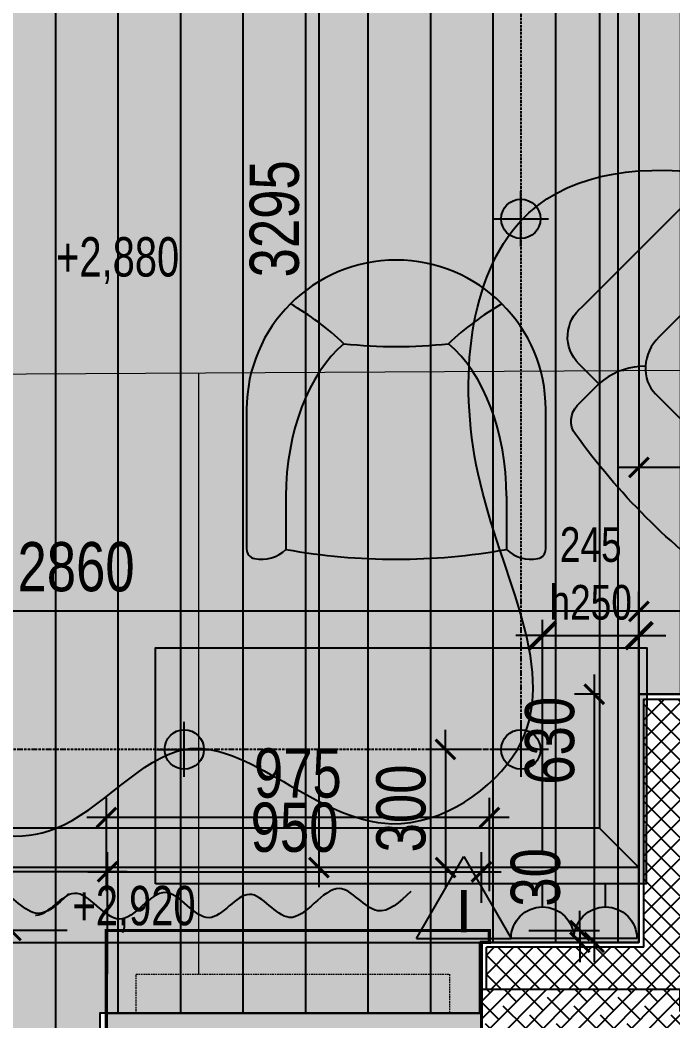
# Model space of a CAD drawing. Header units: metres. Extents: x -577923 to -19598, y 119734 to 247764.
# Drawn here: x -546985 to -545326, y 183989 to 186531 of the extents above; entities that cross this region are included whole.
import ezdxf
from ezdxf.enums import TextEntityAlignment as Align

# ---------------------------------------------------------------- set-up
doc = ezdxf.new("R2010")
doc.units = ezdxf.units.M
doc.linetypes.add('ACAD_ISO10W100', pattern=[18, 12, -3, 0, -3])
doc.linetypes.add('HIDDEN', pattern=[9.524999999999999, 6.35, -3.175])
for name, color, linetype in [('ceiling', 232, 'Continuous'), ('ceiling dim', 4, 'Continuous'), ('cornice', 4, 'Continuous'), ('dim', 4, 'Continuous'), ('electricity', 61, 'Continuous'), ('floor', 172, 'Continuous'), ('floor hatch', 252, 'Continuous'), ('furniture', 34, 'Continuous'), ('Gypsum_wall', 3, 'Continuous'), ('light', 230, 'Continuous'), ('Marks ceiling', 4, 'Continuous'), ('socket', 61, 'Continuous'), ('wall', 5, 'Continuous'), ('windows', 7, 'Continuous')]:
    doc.layers.add(name, color=color, linetype=linetype)
doc.layers.add('Hitting', color=150, linetype='HIDDEN', lineweight=18)
doc.styles.add('Arial', font='arial.ttf')
doc.styles.add('KOTE', font='romrust.shx', dxfattribs={"width": 0.8})
doc.dimstyles.new('ayala 50', dxfattribs={"dimscale": 50, "dimtxt": 2.5, "dimasz": 1, "dimexe": 1, "dimexo": 2, "dimgap": 1, "dimtad": 1, "dimdec": 0, "dimzin": 9, "dimdsep": 46, "dimtxsty": 'KOTE', "dimblk": 'ARCHTICK', "dimcen": 0, "dimdle": 1, "dimclrd": 4, "dimclre": 4, "dimclrt": 3, "dimadec": 0, "dimazin": 0, "dimtfac": 0.6666666666666667, "dimtdec": 0, "dimtix": 1, "dimtmove": 2, "dimatfit": 0, "dimfxl": 1, "dimtvp": 1, "dimtolj": 1, "dimarcsym": 0})
doc.dimstyles.new('scale 40', dxfattribs={"dimscale": 40, "dimtxt": 2.2, "dimasz": 1.7, "dimexe": 1, "dimexo": 2, "dimgap": 1, "dimtad": 1, "dimdec": 0, "dimzin": 9, "dimdsep": 46, "dimtxsty": 'KOTE', "dimblk": 'ARCHTICK', "dimcen": 0, "dimdle": 1, "dimclrd": 4, "dimclre": 4, "dimclrt": 3, "dimadec": 0, "dimazin": 0, "dimtfac": 0.6666666666666667, "dimtdec": 0, "dimtix": 1, "dimtmove": 2, "dimatfit": 0, "dimfxl": 1, "dimtvp": 1, "dimtolj": 1, "dimarcsym": 0})

# ---------------------------------------------------------------- blocks, each defined once
blk = doc.blocks.new('armchair 600')
at = {"linetype": 'ByBlock'}
h = blk.add_hatch(color=254, dxfattribs=at)
edge = h.paths.add_edge_path()
edge.add_line((799.8566231285222, 238.4000996366376), (799.8566231285222, -236.1118391452765))
edge.add_arc((736.5537814949824, -236.1118391452765), 63.30284163353974, -97.61865853819319, 1.1368683772161603e-13, ccw=False)
edge.add_line((728.1611429457553, -298.8558697542758), (728.1611429456389, -394.8558697541303))
edge.add_arc((631.4944762787264, -394.855869754013), 96.66666666691242, 263.2670786732348, 359.99999999993054, ccw=False)
edge.add_line((620.1611429455224, -490.8558697542758), (262.7198538988596, -490.855869754334))
edge.add_arc((262.7198538988418, -382.1058697544772), 108.7499999998568, 186.7329213268234, 270.0000000000094, ccw=False)
edge.add_line((154.719853898976, -394.8558697543922), (154.719853898976, -322.4412079828035))
edge.add_line((154.719853898976, -322.4412079828035), (76.2318543123547, -322.7187043165613))
edge.add_arc((76.03943868109526, -268.2952177708801), 54.42382668981577, 189.2059401809968, 270.2025698526126, ccw=False)
edge.add_arc((1732.614172947892, 0.1875976008171889), 1732.614183103837, 170.8064671407243, 189.2059401809976, ccw=False)
edge.add_arc((78.69438811978804, 267.8725737278487), 57.17218139504327, 92.08347578881279, 170.806467140725, ccw=False)
edge.add_line((76.61586493696086, 325.0069597562833), (154.719853898976, 325.0069597563415))
edge.add_line((154.719853898976, 325.0069597563415), (154.719853898976, 397.1441302460444))
edge.add_arc((251.3865205653689, 397.1441302460444), 96.6666666663929, 83.26707867274939, 180, ccw=False)
edge.add_line((262.7198538993252, 493.1441302456951), (620.1611429456389, 493.1441302456369))
edge.add_arc((620.1611429456212, 384.3941302455706), 108.7500000000663, 6.732921327075928, 89.99999999999068, ccw=False)
edge.add_line((728.1611429456389, 397.1441302459862), (728.1611429456389, 301.1441302456369))
edge.add_arc((731.0937202464816, 232.1610724457051), 69.04536387806318, 5.184391375615803, 92.43426716266958, ccw=False)
at = {"color": 0}
for p, q in [((270.2483325691428, 273.0263812396443), (259.2188831856474, 282.8303362471634)), ((728.1611429457553, 301.1441302456369), (346.6158649374265, 301.1441302456951)), ((238.6158649373101, 205.1441302456951), (238.3177876083646, -202.8557176494505)), ((799.8566231285222, -134.32655403635), (799.8566231285222, -150.0558697543165)), ((799.8566231285222, -150.0558697542874), (799.8566231285222, -150.0558697542874)), ((799.8566231285222, -150.0558697542874), (799.8566231285222, -150.0558697542874)), ((799.8566231285222, -236.1118391452765), (799.8566231285222, -150.0558697542874)), ((270.2483325691428, -270.738120748254), (259.2188831856474, -280.5420757557731)), ((728.1611429457553, -298.8558697542758), (346.6158649374265, -298.855869754334)), ((728.1611429457553, -394.8558697542758), (728.1611429457553, -298.8558697542758)), ((728.1611429456389, -298.8558697542758), (728.1611429456389, -394.855869754334)), ((154.719853898976, -322.4412079828908), (154.719853898976, -394.855869754334)), ((154.719853898976, -394.8558697543922), (154.719853898976, -322.7186992649804))]:
    blk.add_line(p, q, dxfattribs=at)
blk.add_lwpolyline([(799.8566231285222, 238.4000996366376), (799.8566231285222, -236.1118391452765, -0.4537182875197693), (728.1611429457553, -298.8558697542758), (728.1611429456389, -394.8558697541303, -0.4490660643093961), (620.1611429455224, -490.8558697542758), (262.7198538988596, -490.855869754334, -0.3801993223492642), (154.719853898976, -394.8558697543922), (154.719853898976, -322.4412079828035), (76.2318543123547, -322.7187043165613, -0.3689027698817213), (22.31660807854496, -277.0021336205245, -0.0804557754350506), (22.2566231272649, 277.0069597562833, -0.3576727920469852), (76.61586493696086, 325.0069597562833), (154.719853898976, 325.0069597563415), (154.719853898976, 397.1441302460444, -0.4490660643123051), (262.7198538993252, 493.1441302456951), (620.1611429456389, 493.1441302456369, -0.3801993223479102), (728.1611429456389, 397.1441302459862), (728.1611429456389, 301.1441302456369, -0.4002239251292558), (799.8566231285222, 238.4000996366376, 3.153889882385535)], format="xyb", dxfattribs=at)
for centre, start, end in [((821.5591925719054, 444.3872356550128), 172.4813950290599, 217.579968745269), ((821.5591925719054, -442.0989751636225), 142.4200312560525, 187.5186049709402)]:
    blk.add_arc(centre, 167.0572487839949, start, end, dxfattribs=at)
for centre, major_axis, ratio, start_param, end_param in [((144.6675846333383, 181.0069597562833), (161.999999999981, 1.070117921849138e-09), 0.8888888888885468, 0.7853981633906875, 1.508705393265259), ((346.6158649374265, 205.1441302456951), (-108.0000000001164, 4.02332785470492e-10), 0.8888888888879307, -1.570796326791585, 4.190869873355041e-12)]:
    blk.add_ellipse(centre, major_axis=major_axis, ratio=ratio, start_param=start_param, end_param=end_param, dxfattribs=at)
at = {"color": 0, "extrusion": (0, 0, -1)}
blk.add_ellipse((346.6158649374265, -202.855869754334), major_axis=(108.0000000001164, 5.984239287936775e-10), ratio=0.8888888888879307, start_param=1.570796326799822, end_param=3.141592653596026, dxfattribs=at)
at = {"color": 0, "extrusion": (0, 0, -0.9999999999999999)}
blk.add_ellipse((144.6675846333383, -178.7186992648931), major_axis=(161.999999999981, -1.070117921849138e-09), ratio=0.8888888888885468, start_param=0.7853981633906875, end_param=1.508705393265259, dxfattribs=at)
blk = doc.blocks.new('socket 1')
at = {"color": 0}
blk.add_lwpolyline([(-9.237055564881303e-15, 40), (-9.237055564881303e-15, 70)], dxfattribs=at)
blk.add_lwpolyline([(-40, 0), (40, 0, 1)], format="xyb", close=True, dxfattribs=at)
blk = doc.blocks.new('_ArchTick')
at = {"color": 0, "linetype": 'ByBlock', "const_width": 0.15}
blk.add_lwpolyline([(-0.5, -0.5), (0.5, 0.5)], dxfattribs=at)
blk = doc.blocks.new('*D602')
at = {"layer": 'Defpoints', "color": 0, "linetype": 'ByBlock', "transparency": 16777216}
for p in [(-545412.1574866857, 185028.9833860985), (-545412.1574866857, 184818.2593623287), (-544867.1574954535, 184818.2593623287)]:
    blk.add_point(p, dxfattribs=at)
at = {"layer": 'dim', "color": 4, "linetype": 'ByBlock', "lineweight": -2, "transparency": 16777216}
for p, q in [((-545412.1574866857, 184918.2593623287), (-545412.1574866857, 185078.9833860985)), ((-544867.1574954535, 184918.2593623287), (-544867.1574954535, 185078.9833860985)), ((-544817.1574954535, 185028.9833860985), (-545462.1574866857, 185028.9833860985))]:
    blk.add_line(p, q, dxfattribs=at)
at = {"layer": 'dim', "color": 4, "linetype": 'ByBlock', "lineweight": -2, "transparency": 16777216, "xscale": 50, "yscale": 50, "zscale": 50, "rotation": 180}
blk.add_blockref('_ArchTick', (-545412.1574866857, 185028.9833860985), dxfattribs=at)
at = {"layer": 'dim', "color": 4, "linetype": 'ByBlock', "lineweight": -2, "transparency": 16777216, "xscale": 50, "yscale": 50, "zscale": 50}
blk.add_blockref('_ArchTick', (-544867.1574954535, 185028.9833860985), dxfattribs=at)
at = {"layer": 'dim', "color": 3, "linetype": 'ByBlock', "transparency": 16777216, "insert": (-545139.6574910695, 185141.4833860985), "char_height": 125, "attachment_point": 5, "style": 'KOTE'}
blk.add_mtext('\\A1;545', dxfattribs=at)
blk = doc.blocks.new('*D603')
at = {"layer": 'Defpoints', "color": 0, "linetype": 'ByBlock', "transparency": 16777216}
for p in [(-548272.1574954535, 185028.9833860985), (-545412.1574866857, 184818.2593623287), (-548272.1574954535, 184677.1023932853)]:
    blk.add_point(p, dxfattribs=at)
at = {"layer": 'dim', "color": 4, "linetype": 'ByBlock', "lineweight": -2, "transparency": 16777216}
for p, q in [((-548272.1574954535, 184777.1023932853), (-548272.1574954535, 185078.9833860985)), ((-545412.1574866857, 184918.2593623287), (-545412.1574866857, 185078.9833860985)), ((-545362.1574866857, 185028.9833860985), (-548322.1574954535, 185028.9833860985))]:
    blk.add_line(p, q, dxfattribs=at)
at = {"layer": 'dim', "color": 4, "linetype": 'ByBlock', "lineweight": -2, "transparency": 16777216, "xscale": 50, "yscale": 50, "zscale": 50, "rotation": 180}
blk.add_blockref('_ArchTick', (-548272.1574954535, 185028.9833860985), dxfattribs=at)
at = {"layer": 'dim', "color": 4, "linetype": 'ByBlock', "lineweight": -2, "transparency": 16777216, "xscale": 50, "yscale": 50, "zscale": 50}
blk.add_blockref('_ArchTick', (-545412.1574866857, 185028.9833860985), dxfattribs=at)
at = {"layer": 'dim', "color": 3, "linetype": 'ByBlock', "transparency": 16777216, "insert": (-546842.1574910695, 185141.4833860985), "char_height": 125, "attachment_point": 5, "style": 'KOTE'}
blk.add_mtext('\\A1;2860', dxfattribs=at)
blk = doc.blocks.new('www')
h = blk.add_hatch()
h.set_pattern_fill('ANSI33', color=0, style=0)
h.set_pattern_definition([(45, (34792.0960888564, -128871.1261234584), (-4.490128060534576, 4.490128060534577), []), (45, (34796.5862188564, -128871.1261234584), (-4.490128060534576, 4.490128060534577), [3.175, -1.5875])])
h.paths.add_polyline_path([(0, 663.0901776042301), (-141.196893263259, 663.0901776042301), (-141.196893263259, -663.0901776042301), (0, -663.0901776042301)])
at = {"color": 0}
blk.add_lwpolyline([(0, 663.0901776042301), (-141.196893263259, 663.0901776042301), (-141.196893263259, -663.0901776042301), (0, -663.0901776042301)], close=True, dxfattribs=at)
blk = doc.blocks.new('*D695')
at = {"layer": 'Defpoints', "color": 0, "linetype": 'ByBlock', "transparency": 16777216}
for p in [(-547472.6574954535, 184367.3595177653), (-547472.6574954535, 184188.2734078206), (-546762.1574954536, 184008.2734078206)]:
    blk.add_point(p, dxfattribs=at)
at = {"layer": 'dim', "color": 4, "linetype": 'ByBlock', "lineweight": -2, "transparency": 16777216}
for p, q in [((-547472.6574954535, 184288.2734078206), (-547472.6574954535, 184417.3595177653)), ((-546762.1574954536, 184108.2734078206), (-546762.1574954536, 184417.3595177653)), ((-546712.1574954536, 184367.3595177653), (-547522.6574954535, 184367.3595177653))]:
    blk.add_line(p, q, dxfattribs=at)
at = {"layer": 'dim', "color": 4, "linetype": 'ByBlock', "lineweight": -2, "transparency": 16777216, "xscale": 50, "yscale": 50, "zscale": 50, "rotation": 180}
blk.add_blockref('_ArchTick', (-547472.6574954535, 184367.3595177653), dxfattribs=at)
at = {"layer": 'dim', "color": 4, "linetype": 'ByBlock', "lineweight": -2, "transparency": 16777216, "xscale": 50, "yscale": 50, "zscale": 50}
blk.add_blockref('_ArchTick', (-546762.1574954536, 184367.3595177653), dxfattribs=at)
at = {"layer": 'dim', "color": 3, "linetype": 'ByBlock', "transparency": 16777216, "insert": (-547117.4074954535, 184479.8595177653), "char_height": 125, "attachment_point": 5, "style": 'KOTE'}
blk.add_mtext('\\A1;710', dxfattribs=at)
blk = doc.blocks.new('*D724')
at = {"layer": 'Defpoints', "color": 0, "linetype": 'ByBlock', "transparency": 16777216}
for p in [(-545412.1574866857, 184967.3114922242), (-545657.1574954535, 184338.2734078206), (-545412.1574866857, 184188.2734078206)]:
    blk.add_point(p, dxfattribs=at)
at = {"layer": 'socket', "color": 4, "linetype": 'ByBlock', "lineweight": -2, "transparency": 16777216}
for p, q in [((-545657.1574954535, 184418.2734078206), (-545657.1574954535, 185007.3114922242)), ((-545412.1574866857, 184268.2734078206), (-545412.1574866857, 185007.3114922242)), ((-545657.1574954535, 184967.3114922242), (-545725.1574954535, 184967.3114922242)), ((-545657.1574954535, 184967.3114922242), (-545412.1574866857, 184967.3114922242)), ((-545412.1574866857, 184967.3114922242), (-545344.1574866857, 184967.3114922242))]:
    blk.add_line(p, q, dxfattribs=at)
at = {"layer": 'socket', "color": 4, "linetype": 'ByBlock', "lineweight": -2, "transparency": 16777216, "xscale": 68, "yscale": 68, "zscale": 68}
blk.add_blockref('_ArchTick', (-545657.1574954535, 184967.3114922242), dxfattribs=at)
at = {"layer": 'socket', "color": 4, "linetype": 'ByBlock', "lineweight": -2, "transparency": 16777216, "xscale": 68, "yscale": 68, "zscale": 68, "rotation": 180}
blk.add_blockref('_ArchTick', (-545412.1574866857, 184967.3114922242), dxfattribs=at)
at = {"layer": 'socket', "color": 3, "linetype": 'ByBlock', "transparency": 16777216, "insert": (-545534.6574910695, 185124.6448255575), "char_height": 88, "attachment_point": 5, "style": 'KOTE'}
blk.add_mtext('\\A1;245\\Ph250', dxfattribs=at)
blk = doc.blocks.new('socket int')
at = {"color": 0}
for p, q in [((-40, 0), (0, 69.2820323027554)), ((0, 69.2820323027554), (40, 0)), ((-40, 0), (40, 0))]:
    blk.add_line(p, q, dxfattribs=at)
at = {"color": 0, "style": 'Arial'}
blk.add_text('I', height=36, dxfattribs=at).set_placement((1.13686837721616e-14, 23.09401076758513), align=Align.MIDDLE_CENTER)
blk = doc.blocks.new('*D899')
at = {"layer": 'Defpoints', "color": 0, "linetype": 'ByBlock', "transparency": 16777216}
for p in [(-545412.1574866857, 184818.2593623287), (-545525.7621737374, 184188.2734078206), (-545412.1574866857, 184188.2734078206)]:
    blk.add_point(p, dxfattribs=at)
at = {"layer": 'dim', "color": 4, "linetype": 'ByBlock', "lineweight": -2, "transparency": 16777216}
for p, q in [((-545525.7621737374, 184868.2593623287), (-545525.7621737374, 184138.2734078206)), ((-545512.1574866857, 184818.2593623287), (-545575.7621737374, 184818.2593623287)), ((-545512.1574866857, 184188.2734078206), (-545575.7621737374, 184188.2734078206))]:
    blk.add_line(p, q, dxfattribs=at)
at = {"layer": 'dim', "color": 4, "linetype": 'ByBlock', "lineweight": -2, "transparency": 16777216, "xscale": 50, "yscale": 50, "zscale": 50}
for p, rotation in [((-545525.7621737374, 184818.2593623287), 90), ((-545525.7621737374, 184188.2734078206), 270)]:
    blk.add_blockref('_ArchTick', p, dxfattribs=dict(at, rotation=rotation))
at = {"layer": 'dim', "color": 3, "linetype": 'ByBlock', "transparency": 16777216, "insert": (-545638.2621737374, 184700.2270390959), "char_height": 125, "attachment_point": 5, "rotation": 90, "style": 'KOTE'}
blk.add_mtext('\\A1;630', dxfattribs=at)
blk = doc.blocks.new('*D900')
at = {"layer": 'Defpoints', "color": 0, "linetype": 'ByBlock', "transparency": 16777216}
for p in [(-545812.1574954535, 184367.3595177653), (-545812.1574954535, 184188.2734078206), (-546762.1574954536, 184008.2734078206)]:
    blk.add_point(p, dxfattribs=at)
at = {"layer": 'dim', "color": 4, "linetype": 'ByBlock', "lineweight": -2, "transparency": 16777216}
for p, q in [((-546762.1574954536, 184108.2734078206), (-546762.1574954536, 184417.3595177653)), ((-545812.1574954535, 184288.2734078206), (-545812.1574954535, 184417.3595177653)), ((-546812.1574954536, 184367.3595177653), (-545762.1574954535, 184367.3595177653))]:
    blk.add_line(p, q, dxfattribs=at)
at = {"layer": 'dim', "color": 4, "linetype": 'ByBlock', "lineweight": -2, "transparency": 16777216, "xscale": 50, "yscale": 50, "zscale": 50, "rotation": 180}
blk.add_blockref('_ArchTick', (-546762.1574954536, 184367.3595177653), dxfattribs=at)
at = {"layer": 'dim', "color": 4, "linetype": 'ByBlock', "lineweight": -2, "transparency": 16777216, "xscale": 50, "yscale": 50, "zscale": 50}
blk.add_blockref('_ArchTick', (-545812.1574954535, 184367.3595177653), dxfattribs=at)
at = {"layer": 'dim', "color": 3, "linetype": 'ByBlock', "transparency": 16777216, "insert": (-546287.1574954535, 184479.8595177653), "char_height": 125, "attachment_point": 5, "style": 'KOTE'}
blk.add_mtext('\\A1;950', dxfattribs=at)
blk = doc.blocks.new('*D903')
at = {"layer": 'ceiling dim', "color": 4, "linetype": 'ByBlock', "lineweight": -2, "transparency": 16777216}
for p, q in [((-545412.1574866857, 185446.9885700271), (-545412.1574866857, 185444.4648061923)), ((-544817.1574954535, 185394.4648061923), (-545462.1574866857, 185394.4648061923)), ((-544867.1574954535, 185352.7803594733), (-544867.1574954535, 185344.4648061923))]:
    blk.add_line(p, q, dxfattribs=at)
at = {"layer": 'Defpoints', "color": 0, "linetype": 'ByBlock', "transparency": 16777216}
for p in [(-544867.1574954535, 185452.7803594733), (-545412.1574866857, 185394.4648061923), (-545412.1574866857, 185346.9885700271)]:
    blk.add_point(p, dxfattribs=at)
at = {"layer": 'ceiling dim', "color": 4, "linetype": 'ByBlock', "lineweight": -2, "transparency": 16777216, "xscale": 50, "yscale": 50, "zscale": 50, "rotation": 180}
blk.add_blockref('_ArchTick', (-545412.1574866857, 185394.4648061923), dxfattribs=at)
at = {"layer": 'ceiling dim', "color": 4, "linetype": 'ByBlock', "lineweight": -2, "transparency": 16777216, "xscale": 50, "yscale": 50, "zscale": 50}
blk.add_blockref('_ArchTick', (-544867.1574954535, 185394.4648061923), dxfattribs=at)
at = {"layer": 'ceiling dim', "color": 3, "linetype": 'ByBlock', "transparency": 16777216, "insert": (-545139.6574910695, 185506.9648061923), "char_height": 125, "attachment_point": 5, "style": 'KOTE'}
blk.add_mtext('\\A1;545', dxfattribs=at)
blk = doc.blocks.new('downlight')
at = {"color": 0}
for p, q in [((0, 10.5), (0, -10.5)), ((-10.5, 0), (10.5, 0))]:
    blk.add_line(p, q, dxfattribs=at)
blk.add_circle((0, 0), 7.5, dxfattribs=at)
blk = doc.blocks.new('*D1000')
at = {"layer": 'ceiling dim', "color": 4, "linetype": 'ByBlock', "lineweight": -2, "transparency": 16777216}
for p, q in [((-545903.5919712991, 184678.2734078206), (-545903.5919712991, 184728.2734078206)), ((-545812.1574866854, 184678.2734078206), (-545953.5919712991, 184678.2734078206)), ((-545903.5919712991, 184678.2734078206), (-545903.5919712991, 184378.2734078206)), ((-545812.1574866854, 184378.2734078206), (-545953.5919712991, 184378.2734078206)), ((-545903.5919712991, 184378.2734078206), (-545903.5919712991, 184328.2734078206))]:
    blk.add_line(p, q, dxfattribs=at)
at = {"layer": 'Defpoints', "color": 0, "linetype": 'ByBlock', "transparency": 16777216}
for p in [(-545712.1574866854, 184678.2734078206), (-545903.5919712991, 184378.2734078206), (-545712.1574866854, 184378.2734078206)]:
    blk.add_point(p, dxfattribs=at)
at = {"layer": 'ceiling dim', "color": 4, "linetype": 'ByBlock', "lineweight": -2, "transparency": 16777216, "xscale": 50, "yscale": 50, "zscale": 50}
for p, rotation in [((-545903.5919712991, 184678.2734078206), 270), ((-545903.5919712991, 184378.2734078206), 90)]:
    blk.add_blockref('_ArchTick', p, dxfattribs=dict(at, rotation=rotation))
at = {"layer": 'ceiling dim', "color": 3, "linetype": 'ByBlock', "transparency": 16777216, "insert": (-546016.0919712991, 184528.2734078205), "char_height": 125, "attachment_point": 5, "rotation": 90, "style": 'KOTE'}
blk.add_mtext('\\A1;300', dxfattribs=at)
blk = doc.blocks.new('*D1002')
at = {"layer": 'ceiling dim', "color": 4, "linetype": 'ByBlock', "lineweight": -2, "transparency": 16777216}
for p, q in [((-546225.2272381503, 187723.2734078206), (-546225.2272381503, 184328.2734078206)), ((-545512.1574866857, 187673.2734078206), (-546275.2272381503, 187673.2734078206)), ((-545499.6574866857, 184378.2734078206), (-546275.2272381503, 184378.2734078206))]:
    blk.add_line(p, q, dxfattribs=at)
at = {"layer": 'Defpoints', "color": 0, "linetype": 'ByBlock', "transparency": 16777216}
for p in [(-545412.1574866857, 187673.2734078206), (-546225.2272381503, 184378.2734078206), (-545399.6574866857, 184378.2734078206)]:
    blk.add_point(p, dxfattribs=at)
at = {"layer": 'ceiling dim', "color": 4, "linetype": 'ByBlock', "lineweight": -2, "transparency": 16777216, "xscale": 50, "yscale": 50, "zscale": 50}
for p, rotation in [((-546225.2272381503, 187673.2734078206), 90), ((-546225.2272381503, 184378.2734078206), 270)]:
    blk.add_blockref('_ArchTick', p, dxfattribs=dict(at, rotation=rotation))
at = {"layer": 'ceiling dim', "color": 3, "linetype": 'ByBlock', "transparency": 16777216, "insert": (-546337.7272381503, 186025.7734078205), "char_height": 125, "attachment_point": 5, "rotation": 90, "style": 'KOTE'}
blk.add_mtext('\\A1;3295', dxfattribs=at)
blk = doc.blocks.new('*D1209')
at = {"layer": 'Defpoints', "color": 0, "linetype": 'ByBlock', "transparency": 16777216}
for p in [(-545792.1574954535, 184218.2734078206), (-545792.1574954535, 184188.2734078206), (-545562.0582466524, 184188.2734078206)]:
    blk.add_point(p, dxfattribs=at)
at = {"layer": 'windows', "color": 4, "linetype": 'ByBlock', "lineweight": -2, "transparency": 16777216}
for p, q in [((-545562.0582466524, 184218.2734078206), (-545562.0582466524, 184268.2734078206)), ((-545692.1574954535, 184218.2734078206), (-545512.0582466524, 184218.2734078206)), ((-545562.0582466524, 184218.2734078206), (-545562.0582466524, 184188.2734078206)), ((-545692.1574954535, 184188.2734078206), (-545512.0582466524, 184188.2734078206)), ((-545562.0582466524, 184188.2734078206), (-545562.0582466524, 184138.2734078206))]:
    blk.add_line(p, q, dxfattribs=at)
at = {"layer": 'windows', "color": 4, "linetype": 'ByBlock', "lineweight": -2, "transparency": 16777216, "xscale": 50, "yscale": 50, "zscale": 50}
for p, rotation in [((-545562.0582466524, 184218.2734078206), 270), ((-545562.0582466524, 184188.2734078206), 90)]:
    blk.add_blockref('_ArchTick', p, dxfattribs=dict(at, rotation=rotation))
at = {"layer": 'windows', "color": 3, "linetype": 'ByBlock', "transparency": 16777216, "insert": (-545674.5582466524, 184353.2561161672), "char_height": 125, "attachment_point": 5, "rotation": 90, "style": 'KOTE'}
blk.add_mtext('\\A1;30', dxfattribs=at)
blk = doc.blocks.new('*D1211')
at = {"layer": 'Defpoints', "color": 0, "linetype": 'ByBlock', "transparency": 16777216}
for p in [(-546765.1574954536, 184218.2734078206), (-547007.329667843, 183778.2734078206), (-546765.1574954537, 183778.2734078206)]:
    blk.add_point(p, dxfattribs=at)
at = {"layer": 'windows', "color": 4, "linetype": 'ByBlock', "lineweight": -2, "transparency": 16777216}
for p, q in [((-547007.329667843, 184268.2734078206), (-547007.329667843, 183728.2734078206)), ((-546865.1574954536, 184218.2734078206), (-547057.329667843, 184218.2734078206)), ((-546865.1574954537, 183778.2734078206), (-547057.329667843, 183778.2734078206))]:
    blk.add_line(p, q, dxfattribs=at)
at = {"layer": 'windows', "color": 4, "linetype": 'ByBlock', "lineweight": -2, "transparency": 16777216, "xscale": 50, "yscale": 50, "zscale": 50}
for p, rotation in [((-547007.329667843, 184218.2734078206), 90), ((-547007.329667843, 183778.2734078206), 270)]:
    blk.add_blockref('_ArchTick', p, dxfattribs=dict(at, rotation=rotation))
at = {"layer": 'windows', "color": 3, "linetype": 'ByBlock', "transparency": 16777216, "insert": (-547119.829667843, 183998.2734078206), "char_height": 125, "attachment_point": 5, "rotation": 90, "style": 'KOTE'}
blk.add_mtext('\\A1;440', dxfattribs=at)
blk = doc.blocks.new('*D1213')
at = {"layer": 'Defpoints', "color": 0, "linetype": 'ByBlock', "transparency": 16777216}
for p in [(-546765.1574954536, 184504.9952665921), (-546765.1574954536, 184218.2734078206), (-545792.1574954535, 184218.2734078206)]:
    blk.add_point(p, dxfattribs=at)
at = {"layer": 'windows', "color": 4, "linetype": 'ByBlock', "lineweight": -2, "transparency": 16777216}
for p, q in [((-546765.1574954536, 184318.2734078206), (-546765.1574954536, 184554.9952665921)), ((-545792.1574954535, 184318.2734078206), (-545792.1574954535, 184554.9952665921)), ((-545742.1574954535, 184504.9952665921), (-546815.1574954536, 184504.9952665921))]:
    blk.add_line(p, q, dxfattribs=at)
at = {"layer": 'windows', "color": 4, "linetype": 'ByBlock', "lineweight": -2, "transparency": 16777216, "xscale": 50, "yscale": 50, "zscale": 50, "rotation": 180}
blk.add_blockref('_ArchTick', (-546765.1574954536, 184504.9952665921), dxfattribs=at)
at = {"layer": 'windows', "color": 4, "linetype": 'ByBlock', "lineweight": -2, "transparency": 16777216, "xscale": 50, "yscale": 50, "zscale": 50}
blk.add_blockref('_ArchTick', (-545792.1574954535, 184504.9952665921), dxfattribs=at)
at = {"layer": 'windows', "color": 3, "linetype": 'ByBlock', "transparency": 16777216, "insert": (-546278.6574954535, 184617.4952665921), "char_height": 125, "attachment_point": 5, "style": 'KOTE'}
blk.add_mtext('\\A1;975', dxfattribs=at)
blk = doc.blocks.new('armchair 13f')
at = {"true_color": 0xa9bcb3}
blk.add_hatch(color=253, dxfattribs=at).paths.add_polyline_path([(-393.3251622868702, -379.7662966220523), (-393.3251622868702, -733.5648220223375, 0.359132370805086), (-373.0870670487639, -758.1071174129029, 0.2427726687609018), (-293.3251622868702, -734.7662966220523, 0.08928571428571506), (266.6748377131298, -734.7662966220523, 0.2427726687609017), (346.4367424750235, -758.1071174129029, 0.3591323708050885), (366.6748377131298, -733.5648220223375), (366.6748377131298, -379.7662966220523, 1)])
at = {"color": 0}
for p, q in [((-293.3251622868702, -599.7662966220523), (-293.3251622868702, -734.7662966220523)), ((266.6748377131298, -599.7662966220523), (266.6748377131298, -734.7662966220523))]:
    blk.add_line(p, q, dxfattribs=at)
blk.add_lwpolyline([(266.6748377131298, -734.7662966220523, 0.2427726687609018), (346.4367424750235, -758.1071174129029, 0.359132370805086), (366.6748377131298, -733.5648220223375), (366.6748377131298, -379.7662966220523, 0.9999999999999999), (-393.3251622868702, -379.7662966220523), (-393.3251622868702, -733.5648220223375, 0.359132370805086), (-373.0870670487639, -758.1071174129029, 0.2427726687609018), (-293.3251622868702, -734.7662966220523)], format="xyb", dxfattribs=at)
for centre, radius, start, end in [((-649.3677119641798, -747.1082694484503), 734.4999999999984, 46.73425437006499, 59.99171527795391), ((622.7173873904394, -747.1082694484503), 734.4999999999984, 120.0082847220461, 133.265745629935), ((-13.32516228687018, 955.4005835002754), 1175.166880122316, 263.519825571964, 276.4801744280359), ((-13.32516228687018, 820.7337033779477), 1580.499999999986, 259.7956694959757, 280.2043305040242)]:
    blk.add_arc(centre, radius, start, end, dxfattribs=at)
for start_param, end_param in [(3.635050132080043, 4.71238898038469), (1.570796326794897, 2.648135175099545)]:
    blk.add_ellipse((-13.32516228687018, -599.7662966220523), major_axis=(-1.786507449911106e-13, -440), ratio=0.6363636363636376, start_param=start_param, end_param=end_param, dxfattribs=at)

msp = doc.modelspace()

# ---------------------------------------------------------------- hatches: boundary and pattern name
at = {"layer": 'cornice', "linetype": 'ByBlock'}
h = msp.add_hatch(color=254, dxfattribs=at)
h.paths.add_polyline_path([(-548172.1574954535, 187573.2734078206), (-545512.1574866857, 187573.2734078206), (-545512.1574866857, 184478.2734078206), (-548172.1574954535, 184478.2734078206)], flags=16)
h.paths.add_polyline_path([(-548272.1574954535, 187673.2734078206), (-545412.1574866857, 187673.2734078206), (-545412.1574866857, 184378.2734078206), (-548272.1574954535, 184378.2734078206)])
at = {"layer": 'floor hatch'}
h = msp.add_hatch(dxfattribs=at)
h.set_pattern_fill('ANSI31', color=256, scale=50, angle=45, style=0)
h.set_pattern_definition([(90, (0, 0), (-158.75, 1.4210854715202e-14), [])])
h.paths.add_polyline_path([(-548272.1574954535, 187673.2734078206), (-547522.1574954535, 187673.2734078213), (-547522.1574954535, 187693.2734078213), (-546592.1574954535, 187693.2734078213), (-546592.1574954535, 187673.2734078207), (-545412.1573439143, 187673.3004695387), (-545412.1574954299, 187488.2723758061), (-544867.1574954535, 187488.2734078207), (-544867.1574954535, 187888.2734078206), (-540992.1574954535, 187888.2734078206), (-540992.1574954535, 187478.2734078207), (-540832.1574954535, 187478.2734078207), (-540832.1574954535, 187283.0057469173), (-540487.4074954535, 187283.0057469173), (-540487.9324954535, 186493.2734078206), (-540637.1574954535, 186493.2734078206), (-540637.1574954535, 185638.2734078206), (-540832.1574954535, 185638.2734078206), (-540832.1574954535, 184738.2734078206), (-540992.1574954535, 184738.2734078206), (-540992.1574954535, 184238.2593623287), (-544867.1574954535, 184238.2593623287), (-544867.1574954535, 184818.2593623287), (-545412.1574866857, 184818.2593623287), (-545412.1574866857, 184188.2734078206), (-545817.1574954535, 184188.2734078206), (-545817.1574954535, 184008.2734078207), (-546781.661417207, 184008.2734078202), (-546781.661417207, 183768.2734078203), (-547472.6574954535, 183768.2734078206), (-547472.6574954535, 184188.2734078206), (-548272.1574954535, 184188.2734078206)])
at = {"layer": 'floor hatch', "linetype": 'ByBlock', "true_color": 0xcfcfb4}
msp.add_hatch(color=9, dxfattribs=at).paths.add_polyline_path([(-548272.1574954535, 187673.2734078206), (-547522.1574954535, 187673.2734078213), (-547522.1574954535, 187693.2734078213), (-546592.1574954535, 187693.2734078213), (-546592.1574954535, 187673.2734078207), (-545412.1573439143, 187673.3004695387), (-545412.1574954299, 187488.2723758061), (-544867.1574954535, 187488.2734078207), (-544867.1574954535, 187888.2734078206), (-540992.1574954535, 187888.2734078206), (-540992.1574954535, 187478.2734078207), (-540832.1574954535, 187478.2734078207), (-540832.1574954535, 187283.0057469173), (-540487.4074954535, 187283.0057469173), (-540487.9324954535, 186493.2734078206), (-540637.1574954535, 186493.2734078206), (-540637.1574954535, 185638.2734078206), (-540832.1574954535, 185638.2734078206), (-540832.1574954535, 184738.2734078206), (-540992.1574954535, 184738.2734078206), (-540992.1574954535, 184238.2593623287), (-544867.1574954535, 184238.2593623287), (-544867.1574954535, 184818.2593623287), (-545412.1574866857, 184818.2593623287), (-545412.1574866857, 184188.2734078206), (-545817.1574954535, 184188.2734078206), (-545817.1574954535, 184008.2734078207), (-546781.661417207, 184008.2734078202), (-546781.661417207, 183768.2734078203), (-547472.6574954535, 183768.2734078206), (-547472.6574954535, 184188.2734078206), (-548272.1574954535, 184188.2734078206)])
at = {"layer": 'furniture'}
msp.add_hatch(color=254, dxfattribs=at).paths.add_polyline_path([(-546640.2322942984, 184336.5178069853), (-546640.2322942984, 184936.5303287536), (-545392.5203633768, 184936.5303287536), (-545394.1028288141, 184336.5178069853)])
at = {"layer": 'Gypsum_wall'}
h = msp.add_hatch(dxfattribs=at)
h.set_pattern_fill('ANSI37', color=0, scale=11, style=0)
h.set_pattern_definition([(45, (0, 0), (-24.69570433294017, 24.69570433294017), []), (135, (0, 0), (-24.69570433294017, -24.69570433294017), [])])
h.paths.add_polyline_path([(-540877.1574954535, 184068.2734078206), (-540877.1574954535, 184703.2734078206), (-540637.1574954535, 184703.2734078206), (-540637.1574954535, 185563.2734078206), (-540637.1574954535, 185625.7734078206), (-540819.6574954535, 185625.7734078206), (-540819.6574954535, 184725.7734078206), (-540979.6574954536, 184725.7734078206), (-540979.6574954535, 184225.7593623287), (-544879.6574954534, 184225.7593623287), (-544879.6574954535, 184805.7593623287), (-545399.6574866857, 184805.7593623287), (-545399.6574866857, 184175.7734078206), (-545799.6574954535, 184175.7734078206), (-545799.6574954535, 184068.2734078207), (-545307.1574954535, 184068.2734078206), (-545307.1574954535, 184703.2734078206), (-544902.1574954535, 184703.2734078206), (-544902.1574954535, 184068.2734078206)])
h.paths.add_polyline_path([(-541062.4551145011, 185235.2333860986), (-540761.8598764058, 185235.2333860986), (-540761.8598764058, 185047.7333860986), (-541062.4551145011, 185047.7333860986)], flags=25)
at = {"layer": 'wall'}
h = msp.add_hatch(dxfattribs=at)
h.set_pattern_fill('ANSI38', color=4, scale=10, style=0)
h.set_pattern_definition([(45, (-156159.569744663, 62444.68682385725), (-22.45064030267288, 22.45064030267288), []), (135, (-156159.569744663, 62444.68682385725), (-67.35192090801864, 22.45064030267289), [79.375, -47.625])])
h.paths.add_polyline_path([(-545307.1574954535, 184068.2734078206), (-545812.1574954535, 184068.2734078207), (-545812.1574954534, 183568.2734078208), (-540267.1574954535, 183568.2734078207), (-540267.1574954535, 185563.2734078206), (-540637.1574954535, 185563.2734078206), (-540637.1574954535, 184703.2734078206), (-540472.1574954535, 184703.2734078206), (-540472.1574954535, 184013.2734078206), (-540877.1574954535, 184013.2734078206), (-540877.1574954535, 184068.2734078206), (-544902.1574954535, 184068.2734078206), (-544902.1574954535, 184013.2734078206), (-545307.1574954535, 184013.2734078206)])
at = {"layer": 'windows', "linetype": 'ByBlock', "true_color": 0xc0cace}
msp.add_hatch(color=9, dxfattribs=at).paths.add_polyline_path([(-546765.1574954536, 183778.2734078206), (-546765.1574954536, 184218.2734078206), (-545812.1574954535, 184218.2734078206), (-545792.1574954535, 184218.2734078206), (-545792.1574954535, 184188.2734078206), (-545812.1574954535, 184188.2734078206), (-545812.1574954534, 183778.2734078204)])

# ---------------------------------------------------------------- linework, layer by layer
at = {"color": 0, "linetype": 'ACAD_ISO10W100', "ltscale": 0.5}
msp.add_lwpolyline([(-547422.1574954536, 187373.2734078206), (-545712.1574866854, 187373.2734078206), (-545712.1574866854, 184678.2734078206), (-547422.1574954536, 184678.2734078206)], close=True, dxfattribs=at)
at = {"layer": 'ceiling'}
msp.add_line((-545512.1574866857, 184478.2734078206), (-545412.1574866857, 184378.2734078206), dxfattribs=at)
for points in [[(-548272.1574954535, 187673.2734078206), (-545412.1574866857, 187673.2734078206), (-545412.1574866857, 184378.2734078206), (-548272.1574954535, 184378.2734078206)], [(-548172.1574954535, 187573.2734078206), (-545512.1574866857, 187573.2734078206), (-545512.1574866857, 184478.2734078206), (-548172.1574954535, 184478.2734078206)], [(-545412.1574866857, 184378.2734078206), (-548272.1574954535, 184378.2734078206), (-548272.1574954535, 184188.2734078206), (-545412.1574866857, 184188.2734078206)]]:
    msp.add_lwpolyline(points, close=True, dxfattribs=at)
at = {"layer": 'dim', "color": 30, "linetype": 'ByBlock'}
msp.add_line((-545412.1574866857, 187478.2453168367), (-545412.1574866857, 184818.2593623287), dxfattribs=at)
at = {"layer": 'electricity', "color": 20, "true_color": 0xff5e29}
msp.add_spline([(-546248.9733013215, 187422.975405629), (-545710.6813690573, 187329.7495342168), (-546093.4676547004, 187201.5791891098), (-546567.1574910695, 187373.2734078206), (-547266.8303969835, 187466.1977685934), (-547429.4844695549, 187373.2734078206), (-547233.073122082, 186395.9410543395), (-547422.1569954536, 186020.7734078206), (-547668.2951718235, 185102.173227926), (-547422.1574954536, 184678.2734078206), (-546895.3642646375, 184477.1195870453), (-546567.1574910695, 184678.2734078206), (-546039.6009591819, 184489.6431466054), (-545721.0805439076, 184678.2734078206), (-545820.7049690335, 185377.9229209733), (-545712.1574866854, 186020.7734078206), (-543868.6296449689, 184954.9653035066), (-544065.9023360065, 184511.6065028556)], degree=3, dxfattribs=at)
at = {"layer": 'electricity', "color": 150, "true_color": 0x229ef7}
for points in [[(-546383.9733013213, 187422.975405629), (-545931.7704572333, 186754.4372433352), (-544915.0150458475, 186754.4372433352), (-542907.1574954535, 186078.2734078207)], [(-547566.026088488, 184185.7734078206), (-547919.661417207, 183063.8230810013), (-547200.5963642374, 182871.1501807527), (-547119.661417207, 183063.8230810013), (-546761.3991057469, 182856.9802390393), (-546319.661417207, 183063.8230810013)]]:
    msp.add_spline(points, degree=3, dxfattribs=at)
at = {"layer": 'floor', "linetype": 'ByBlock'}
msp.add_lwpolyline([(-540992.1574954535, 184238.2593623287), (-544867.1574954535, 184238.2593623287), (-544867.1574954535, 184818.2593623287), (-545412.1574866857, 184818.2593623287), (-545412.1574866857, 184188.2734078206), (-545817.1574954535, 184188.2734078206), (-545817.1574954535, 184008.2734078207), (-546781.661417207, 184008.2734078202), (-546781.661417207, 183768.2734078203), (-547472.6574954535, 183768.2734078206), (-547472.6574954535, 184188.2734078206), (-548272.1574954535, 184188.2734078206), (-548272.1574954567, 187673.2734078206)], dxfattribs=at)
at = {"layer": 'furniture', "color": 34, "linetype": 'ByBlock'}
msp.add_lwpolyline([(-546640.2322942984, 184336.5178069853), (-546640.2322942984, 184936.5303287536), (-545392.5203633768, 184936.5303287536), (-545394.1028288141, 184336.5178069853)], close=True, dxfattribs=at)
at = {"layer": 'furniture', "color": 34}
for points in [[(-546861.1000715318, 184311.2031675941), (-546889.2939878128, 184284.1584954807), (-546949.8929293582, 184226.0296960553), (-547052.7863245221, 184380.6997248929), (-547161.2756587863, 184178.4567423314), (-547271.5063672371, 184360.4139476873), (-547376.3499133498, 184183.7636024637), (-547486.5627902602, 184375.574886479), (-547600.5670957828, 184172.2229041788), (-547710.2628737666, 184366.3617012364), (-547781.1570730951, 184250.7841040717), (-547814.1134443604, 184249.9460467604), (-547814.4710518837, 184249.9430629342)], [(-545991.8926875299, 184317.5216096079), (-546020.0866038109, 184290.4769374945), (-546080.6855453562, 184232.348138069), (-546183.5789405202, 184387.0181669067), (-546292.0682747844, 184184.7751843452), (-546402.2989832351, 184366.7323897011), (-546507.1425293479, 184190.0820444775), (-546617.3554062583, 184381.8933284928), (-546731.3597117809, 184178.5413461926), (-546841.0554897647, 184372.6801432502), (-546911.9496890932, 184257.1025460854), (-546944.9060603585, 184256.2644887742), (-546945.2636678817, 184256.261504948)]]:
    msp.add_open_spline(points, degree=3, knots=[0, 0, 0, 0, 97.66659092601975, 209.9208912824606, 356.4331763747854, 473.484668975687, 591.7712664644038, 719.6218738013948, 855.2732738897141, 986.6937653578349, 1099.619195488891, 1100.857984287393, 1100.857984287393, 1100.857984287393, 1100.857984287393], dxfattribs=at)
at = {"layer": 'Gypsum_wall'}
for p in [(-545412.1574866857, 184188.2734078206), (-545812.1574954535, 184068.2734078206)]:
    msp.add_line(p, (-545812.1574954535, 184188.2734078206), dxfattribs=at)
at = {"layer": 'Gypsum_wall', "color": 4}
for p in [(-545399.6574866857, 184175.7734078206), (-545799.6574954535, 184068.2734078206)]:
    msp.add_line(p, (-545799.6574954535, 184175.7734078206), dxfattribs=at)
at = {"layer": 'Gypsum_wall'}
msp.add_lwpolyline([(-545412.1574866857, 184188.2734078206), (-545412.1574866857, 184818.2593623287), (-544867.1574954535, 184818.2593623287), (-544867.1574954535, 184238.2593623287), (-544867.1574954535, 184238.2593623287), (-544867.1574954535, 184238.2593623287), (-540992.1574954535, 184238.2593623287), (-540992.1574954535, 184238.2593623287), (-540992.1574954535, 184238.2593623287), (-540992.1574954535, 184738.2734078206), (-540832.1574954535, 184738.2734078206), (-540832.1574954535, 185638.2734078206), (-540637.1574954535, 185638.2734078206)], dxfattribs=at)
at = {"layer": 'Gypsum_wall', "color": 4}
msp.add_lwpolyline([(-545399.6574866857, 184175.7734078206), (-545399.6574866857, 184805.7593623287), (-544879.6574954535, 184805.7593623287), (-544879.6574954535, 184225.7593623287), (-544879.6574954535, 184225.7593623287), (-544879.6574954535, 184225.7593623287), (-540979.6574954535, 184225.7593623287), (-540979.6574954535, 184225.7593623287), (-540979.6574954535, 184225.7593623287), (-540979.6574954535, 184725.7734078206), (-540819.6574954535, 184725.7734078206), (-540819.6574954535, 185625.7734078206), (-540637.1574954535, 185625.7734078206)], dxfattribs=at)
at = {"layer": 'Hitting', "color": 20, "linetype": 'ByBlock', "true_color": 0xf44d0b}
msp.add_line((-546531.519189207, 185633.6232251906), (-546531.519189207, 184107.1112330983), dxfattribs=at)
msp.add_lwpolyline([(-541198.2018181928, 185663.7886015067), (-549247.8902972131, 185618.2593623287)], dxfattribs=at)
at = {"layer": 'wall', "color": 4, "linetype": 'ByBlock'}
msp.add_line((-546765.1574954536, 184008.2734078206), (-546765.1574954535, 183568.2734078207), dxfattribs=at)
at = {"layer": 'wall', "linetype": 'ByBlock'}
msp.add_lwpolyline([(-545307.1574954535, 184068.2734078206), (-545812.1574954535, 184068.2734078207), (-545812.1574954534, 183568.2734078208), (-540267.1574954535, 183568.2734078207), (-540267.1574954535, 185563.2734078206), (-540637.1574954535, 185563.2734078206), (-540637.1574954535, 184703.2734078206), (-540472.1574954535, 184703.2734078206), (-540472.1574954535, 184013.2734078206), (-540877.1574954535, 184013.2734078206), (-540877.1574954535, 184068.2734078206), (-544902.1574954535, 184068.2734078206), (-544902.1574954535, 184013.2734078206), (-545307.1574954535, 184013.2734078206), (-545307.1574954535, 184068.2734078206)], dxfattribs=at)
at = {"layer": 'wall', "color": 4, "linetype": 'ByBlock'}
msp.add_lwpolyline([(-546765.1574954536, 184008.2734078206), (-545812.1574954535, 184008.2734078207), (-545812.1574954535, 183568.2734078206), (-546765.1574954535, 183568.2734078207)], dxfattribs=at)
at = {"layer": 'windows', "color": 5, "linetype": 'ByBlock', "const_width": 8}
msp.add_lwpolyline([(-546765.1574954536, 183778.2734078206), (-546765.1574954536, 184218.2734078206), (-545812.1574954535, 184218.2734078206), (-545792.1574954535, 184218.2734078206), (-545792.1574954535, 184188.2734078206), (-545812.1574954535, 184188.2734078206), (-545812.1574954534, 183778.2734078204), (-546765.1574954537, 183778.2734078204)], dxfattribs=at)

# ---------------------------------------------------------------- block references
at = {"layer": 'furniture', "color": 34, "linetype": 'ByBlock', "rotation": 45}
msp.add_blockref('armchair 600', (-545393.6141356652, 185267.4594166908), dxfattribs=at)
at = {"layer": 'furniture', "color": 34, "linetype": 'ByBlock'}
msp.add_blockref('armchair 13f', (-546015.5723580536, 185920.9992075358), dxfattribs=at)
at = {"layer": 'Hitting', "color": 20, "linetype": 'ByBlock', "true_color": 0xf44d0b, "xscale": -0.6999999999534339, "yscale": 0.5999999999767169, "rotation": 90}
msp.add_blockref('www', (-546291.617639563, 184008.2734078206), dxfattribs=at)
at = {"layer": 'light', "color": 61, "xscale": 6.666599999996834, "yscale": 6.666599999996834}
for p, rotation in [((-545712.1574866854, 186025.7734078206), 90), ((-546567.1574910695, 184678.2734078206), 90), ((-545712.1574866854, 184678.2734078206), 270)]:
    msp.add_blockref('downlight', p, dxfattribs=dict(at, rotation=rotation))
at = {"layer": 'socket'}
for name, p, xscale, yscale, zscale in [('socket int', (-545857.1574954535, 184198.2734078206), 3, 3, 3), ('socket 1', (-545657.1574954535, 184198.2734078206), -2, 2, 0.01999999999998181), ('socket 1', (-545497.1574954535, 184198.2734078206), -2, 2, 0.01999999999998181)]:
    msp.add_blockref(name, p, dxfattribs=dict(at, xscale=xscale, yscale=yscale, zscale=zscale))

# ---------------------------------------------------------------- texts
at = {"layer": 'Marks ceiling', "style": 'KOTE', "width": 0.7576}
for s, p in [('+2,880', (-546736.5467780215, 185929.227216807)), ('+2,920', (-546694.827853943, 184281.6981477439))]:
    msp.add_text(s, height=100, dxfattribs=at).set_placement(p, align=Align.MIDDLE_CENTER)

# ---------------------------------------------------------------- dimensions: what is measured, and where the dimension line sits
at = {"layer": 'ceiling dim', "color": 1, "linetype": 'ByBlock'}
for base, p1, p2, picture, middle in [((-546225.2272381503, 184378.2734078206), (-545412.1574866857, 187673.2734078206), (-545399.6574866857, 184378.2734078206), '*D1002', (-546337.7272381503, 186025.7734078205)), ((-545903.5919712991, 184378.2734078206), (-545712.1574866854, 184678.2734078206), (-545712.1574866854, 184378.2734078206), '*D1000', (-546016.0919712991, 184528.2734078205))]:
    dim = msp.add_linear_dim(base=base, p1=p1, p2=p2, angle=90, dimstyle='ayala 50', dxfattribs=at)
    dim.commit()
    dim.dimension.update_dxf_attribs({"geometry": picture, "text_midpoint": middle})
dim = msp.add_linear_dim(base=(-545412.1574866857, 185394.4648061923), p1=(-544867.1574954535, 185452.7803594733), p2=(-545412.1574866857, 185346.9885700271), dimstyle='ayala 50', dxfattribs=at)
dim.commit()
dim.dimension.update_dxf_attribs({"geometry": '*D903', "text_midpoint": (-545139.6574910695, 185506.9648061923)})
at = {"layer": 'dim', "color": 34, "linetype": 'ByBlock'}
for base, p1, p2, picture, middle in [((-548272.1574954535, 185028.9833860985), (-545412.1574866857, 184818.2593623287), (-548272.1574954535, 184677.1023932853), '*D603', (-546842.1574910695, 185141.4833860985)), ((-545412.1574866857, 185028.9833860985), (-544867.1574954535, 184818.2593623287), (-545412.1574866857, 184818.2593623287), '*D602', (-545139.6574910695, 185141.4833860985))]:
    dim = msp.add_linear_dim(base=base, p1=p1, p2=p2, dimstyle='ayala 50', dxfattribs=at)
    dim.commit()
    dim.dimension.update_dxf_attribs({"geometry": picture, "text_midpoint": middle})
dim = msp.add_linear_dim(base=(-545525.7621737374, 184188.2734078206), p1=(-545412.1574866857, 184818.2593623287), p2=(-545412.1574866857, 184188.2734078206), angle=90, dimstyle='ayala 50', dxfattribs=at)
dim.commit()
dim.dimension.update_dxf_attribs({"geometry": '*D899', "text_midpoint": (-545638.2621737374, 184700.2270390959), "dimtype": 160})
at = {"layer": 'dim', "color": 20, "linetype": 'ByBlock', "true_color": 0xf44d0b}
dim = msp.add_linear_dim(base=(-547472.6574954535, 184367.3595177653), p1=(-546762.1574954536, 184008.2734078206), p2=(-547472.6574954535, 184188.2734078206), dimstyle='ayala 50', dxfattribs=at)
dim.commit()
dim.dimension.update_dxf_attribs({"geometry": '*D695', "text_midpoint": (-547117.4074954535, 184479.8595177653)})
at = {"layer": 'dim', "color": 1, "linetype": 'ByBlock'}
dim = msp.add_linear_dim(base=(-545812.1574954535, 184367.3595177653), p1=(-546762.1574954536, 184008.2734078206), p2=(-545812.1574954535, 184188.2734078206), dimstyle='ayala 50', dxfattribs=at)
dim.commit()
dim.dimension.update_dxf_attribs({"geometry": '*D900', "text_midpoint": (-546287.1574954535, 184479.8595177653)})
at = {"layer": 'socket', "color": 20, "linetype": 'ByBlock', "true_color": 0xf44d0b}
dim = msp.add_linear_dim(base=(-545412.1574866857, 184967.3114922242), p1=(-545657.1574954535, 184338.2734078206), p2=(-545412.1574866857, 184188.2734078206), text='<>\\Ph250', dimstyle='scale 40', dxfattribs=at)
dim.commit()
dim.dimension.update_dxf_attribs({"geometry": '*D724', "text_midpoint": (-545534.6574910695, 185124.6448255575)})
at = {"layer": 'windows', "color": 5, "linetype": 'ByBlock'}
dim = msp.add_linear_dim(base=(-546765.1574954536, 184504.9952665921), p1=(-545792.1574954535, 184218.2734078206), p2=(-546765.1574954536, 184218.2734078206), dimstyle='ayala 50', override={"dimrnd": 5}, dxfattribs=at)
dim.commit()
dim.dimension.update_dxf_attribs({"geometry": '*D1213', "text_midpoint": (-546278.6574954535, 184617.4952665921)})
dim = msp.add_linear_dim(base=(-545562.0582466524, 184188.2734078206), p1=(-545792.1574954535, 184218.2734078206), p2=(-545792.1574954535, 184188.2734078206), angle=90, dimstyle='ayala 50', dxfattribs=at)
dim.commit()
dim.dimension.update_dxf_attribs({"geometry": '*D1209', "text_midpoint": (-545674.5582466524, 184353.2561161672), "dimtype": 160})
dim = msp.add_linear_dim(base=(-547007.329667843, 183778.2734078206), p1=(-546765.1574954536, 184218.2734078206), p2=(-546765.1574954537, 183778.2734078206), angle=90, dimstyle='ayala 50', dxfattribs=at)
dim.commit()
dim.dimension.update_dxf_attribs({"geometry": '*D1211', "text_midpoint": (-547119.829667843, 183998.2734078206)})

doc.saveas('drawing.dxf')
